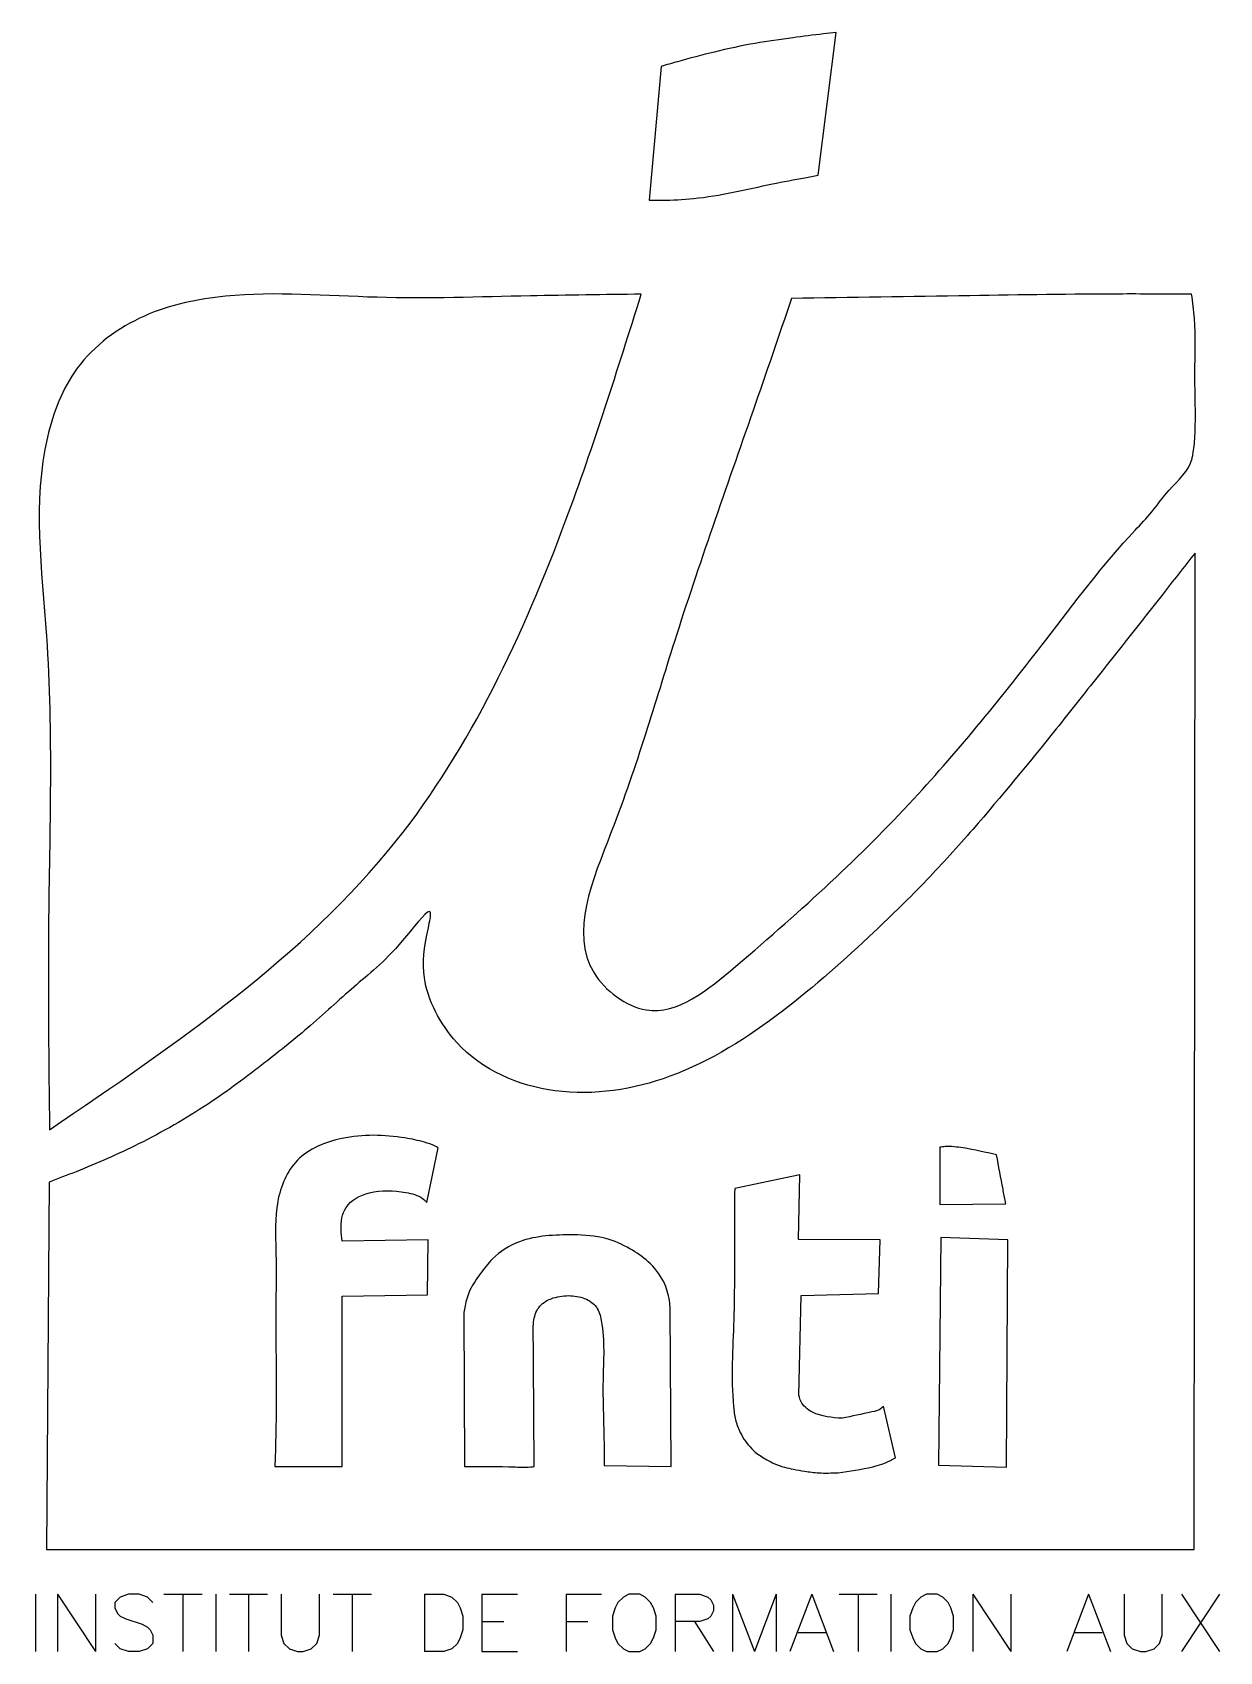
# Model space of a CAD drawing. Extents: x 49 to 303, y 136 to 481.
import ezdxf

# ---------------------------------------------------------------- set-up
doc = ezdxf.new("R2010")
doc.units = 0
doc.layers.get('0').update_dxf_attribs({"linetype": 'CONTINUOUS'})

msp = doc.modelspace()

# ---------------------------------------------------------------- linework, layer by layer
at = {"color": 7}
for points in [[(217.250493, 450.933484), (221.091857, 481.450989)], [(183.745259, 474.195079), (181.184351, 445.598257)], [(53.050476, 235.963554), (52.498645, 157.495944), (297.492309, 157.495944), (297.705722, 370.264832)], [(133.663479, 231.599543), (136.099376, 243.255682)], [(243.255701, 243.406627), (243.255701, 231.183459), (257.289685, 231.334351)], [(213.150531, 190.364178), (213.603241, 211.716979), (230.127124, 212.169681), (230.504383, 223.63831), (213.07508, 223.713769), (213.301436, 237.521394), (199.423731, 234.600897)], [(101.255942, 175.198447), (115.591731, 175.19842), (115.591731, 211.566087), (133.851, 211.867871), (134.001902, 223.63831), (115.591731, 223.3365)], [(141.596957, 208.073904), (141.703661, 175.208898)], [(171.58094, 175.422311), (185.879351, 175.208898), (185.66594, 208.820823)], [(156.642298, 175.208898), (156.466617, 197.482951)], [(233.727365, 177.071776), (231.176511, 188.126544)], [(50.165327, 147.925956), (50.165327, 135.687729)], [(54.82751, 147.925956), (54.82751, 135.687729)], [(54.82751, 147.925956), (62.986325, 135.687729)], [(62.986325, 147.925956), (62.986325, 135.687729)], [(75.224549, 146.177638), (74.059004, 147.343183), (72.310685, 147.925956), (69.979594, 147.925956), (68.231277, 147.343183), (67.065732, 146.177638), (67.065732, 145.012092), (67.648504, 143.846547), (68.231277, 143.263774), (69.396822, 142.681001), (72.893458, 141.515456), (74.059004, 140.932683), (74.641776, 140.34991), (75.224549, 139.184365), (75.224549, 137.436047), (74.059004, 136.270501), (72.310685, 135.687729), (69.979594, 135.687729), (68.231277, 136.270501), (67.065732, 137.436047)], [(77.55564, 147.925956), (85.714458, 147.925956)], [(81.635049, 147.925956), (81.635049, 135.687729)], [(88.628322, 147.925956), (88.628322, 135.687729)], [(91.542185, 147.925956), (99.701003, 147.925956)], [(95.621594, 147.925956), (95.621594, 135.687729)], [(102.614867, 147.925956), (102.614867, 139.184365), (103.19764, 137.436047), (104.363185, 136.270501), (106.111503, 135.687729), (107.277044, 135.687729), (109.025355, 136.270501), (110.190896, 137.436047), (110.773666, 139.184365), (110.773666, 147.925956)], [(113.687516, 147.925956), (121.846299, 147.925956)], [(117.766906, 147.925956), (117.766906, 135.687729)], [(133.226871, 147.925956), (133.226871, 135.687729)], [(133.226871, 147.925956), (137.30628, 147.925956), (139.054599, 147.343183), (140.220144, 146.177638), (140.802917, 145.012092), (141.38569, 143.263774), (141.38569, 140.34991), (140.802917, 138.601592), (140.220144, 137.436047), (139.054599, 136.270501), (137.30628, 135.687729), (133.226871, 135.687729)], [(145.465099, 147.925956), (145.465099, 135.687729)], [(145.465099, 147.925956), (153.041144, 147.925956)], [(163.416981, 147.925956), (163.416981, 135.687729)], [(163.416981, 147.925956), (170.993026, 147.925956)], [(186.72789, 147.925956), (186.72789, 135.687729)], [(186.72789, 147.925956), (191.972844, 147.925956), (193.721163, 147.343183), (194.303935, 146.76041), (194.886708, 145.594865), (194.886708, 144.42932), (194.303935, 143.263774), (193.721163, 142.681001), (191.972844, 142.098229), (186.72789, 142.098229)], [(198.966117, 147.925956), (198.966117, 135.687729)], [(198.966117, 147.925956), (203.628299, 135.687729)], [(208.290481, 147.925956), (203.628299, 135.687729)], [(208.290481, 147.925956), (208.290481, 135.687729)], [(215.866526, 147.925956), (211.204344, 135.687729)], [(215.866526, 147.925956), (220.528708, 135.687729)], [(221.694253, 147.925956), (229.853071, 147.925956)], [(225.773662, 147.925956), (225.773662, 135.687729)], [(232.766935, 147.925956), (232.766935, 135.687729)], [(250.250117, 147.925956), (250.250117, 135.687729)], [(250.250117, 147.925956), (258.408935, 135.687729)], [(258.408935, 147.925956), (258.408935, 135.687729)], [(274.980858, 147.925956), (270.318676, 135.687729)], [(274.980858, 147.925956), (279.64304, 135.687729)], [(282.556903, 147.925956), (282.556903, 139.184365), (283.139676, 137.436047), (284.305222, 136.270501), (286.05354, 135.687729), (287.219085, 135.687729), (288.967403, 136.270501), (290.132949, 137.436047), (290.715722, 139.184365), (290.715722, 147.925956)], [(294.795131, 147.925956), (302.953949, 135.687729)], [(302.953949, 147.925956), (294.795131, 135.687729)], [(145.465099, 142.098229), (150.12728, 142.098229)], [(163.416981, 142.098229), (168.079163, 142.098229)], [(190.807299, 142.098229), (194.886708, 135.687729)], [(212.952662, 139.767138), (218.78039, 139.767138)], [(272.066994, 139.767138), (277.894722, 139.767138)], [(145.465099, 135.687729), (153.041144, 135.687729)]]:
    msp.add_lwpolyline(points, dxfattribs=at)
for points in [[(183.745259, 474.195079)], [(179.477077, 425.537797)], [(211.566063, 424.641154)], [(243.255701, 243.406627)], [(53.050476, 235.963554)], [(243.406606, 224.091012), (242.953896, 175.500231), (257.440587, 175.047528), (257.742395, 223.63831)], [(101.255942, 175.198447)], [(176.820754, 147.925956), (175.655208, 147.343183), (174.489663, 146.177638), (173.90689, 145.012092), (173.324117, 143.263774), (173.324117, 140.34991), (173.90689, 138.601592), (174.489663, 137.436047), (175.655208, 136.270501), (176.820754, 135.687729), (179.151845, 135.687729), (180.31739, 136.270501), (181.482935, 137.436047), (182.065708, 138.601592), (182.648481, 140.34991), (182.648481, 143.263774), (182.065708, 145.012092), (181.482935, 146.177638), (180.31739, 147.343183), (179.151845, 147.925956)], [(240.34298, 147.925956), (239.177435, 147.343183), (238.011889, 146.177638), (237.429117, 145.012092), (236.846344, 143.263774), (236.846344, 140.34991), (237.429117, 138.601592), (238.011889, 137.436047), (239.177435, 136.270501), (240.34298, 135.687729), (242.674071, 135.687729), (243.839617, 136.270501), (245.005162, 137.436047), (245.587935, 138.601592), (246.170708, 140.34991), (246.170708, 143.263774), (245.587935, 145.012092), (245.005162, 146.177638), (243.839617, 147.343183), (242.674071, 147.925956)]]:
    msp.add_lwpolyline(points, close=True, dxfattribs=at)
for points, knots in [([(221.091857, 481.450989), (220.188527, 481.345151), (217.09849, 480.983112), (211.333368, 480.224745), (203.527145, 479.170489), (195.316028, 477.380235), (188.658324, 475.615761), (184.893243, 474.527035), (183.745259, 474.195079)], [0, 0, 0, 0, 2.728474, 9.333341, 17.445892, 26.34871, 34.52154, 38.106535, 38.106535, 38.106535, 38.106535]), ([(181.184351, 445.598257), (182.090255, 445.592008), (185.233424, 445.570328), (191.248828, 445.898272), (199.124567, 447.215403), (206.984426, 449.049157), (213.048219, 450.179742), (216.299281, 450.76287), (217.250493, 450.933484)], [0, 0, 0, 0, 2.7178, 9.429814, 18.040792, 26.632227, 33.642048, 36.541291, 36.541291, 36.541291, 36.541291]), ([(179.477077, 425.537797), (171.584346, 425.445965), (152.78003, 425.227176), (123.203767, 424.191957), (95.509217, 426.71014), (72.854823, 422.103723), (58.118759, 411.272619), (48.71884, 386.544142), (54.468421, 345.766689), (52.559745, 296.704036), (52.970409, 261.549037), (53.138871, 247.12778)], [0, 0, 0, 0, 23.678895, 56.414618, 88.783081, 106.587952, 124.768198, 140.776754, 183.285372, 245.440347, 288.671948, 288.671948, 288.671948, 288.671948]), ([(53.138871, 247.12778), (80.255915, 265.548081), (129.181422, 298.782624), (161.636042, 368.770688), (174.416168, 409.434854), (179.477077, 425.537797)], [0, 0, 0, 0, 96.368948, 173.872185, 224.685219, 224.685219, 224.685219, 224.685219]), ([(211.566063, 424.641154), (208.844156, 416.674154), (200.528073, 392.333052), (186.778467, 353.758921), (176.144326, 316.225438), (161.9034, 284.19796), (183.131203, 268.231395), (209.455909, 290.048747), (236.195057, 314.510837), (263.335982, 347.964606), (279.061366, 369.177731), (288.743521, 379.147731), (292.388773, 384.451051), (296.69561, 387.961884), (297.296287, 391.629838), (297.572103, 393.171985), (297.94232, 398.960758), (297.463311, 408.025539), (297.952186, 418.215425), (297.206141, 423.825072), (296.977192, 425.546574)], [0, 0, 0, 0, 25.324172, 77.371443, 120.255872, 150.528973, 164.210546, 185.45572, 237.654197, 281.741024, 311.952082, 317.263172, 323.200322, 331.521384, 332.380058, 334.282858, 336.228078, 349.749167, 361.502329, 366.706119, 366.706119, 366.706119, 366.706119]), ([(296.977192, 425.546574), (292.082847, 425.57036), (276.302074, 425.647055), (247.831514, 425.189591), (224.256289, 424.833066), (211.566063, 424.641154)], [0, 0, 0, 0, 14.682976, 47.34213, 85.417649, 85.417649, 85.417649, 85.417649]), ([(297.705722, 370.264832), (295.355708, 367.278819), (288.463109, 358.520832), (278.589005, 345.989702), (265.283807, 329.172348), (253.264733, 314.5166), (240.283697, 300.073502), (226.85934, 286.97589), (209.613323, 271.559644), (187.333688, 257.220383), (161.387636, 253.054985), (140.465675, 261.936153), (132.041119, 278.40713), (133.261269, 286.871737), (135.313231, 296.17111), (126.131607, 283.969719), (119.628974, 279.199343), (108.948392, 269.262412), (98.600093, 260.975818), (86.601047, 251.958512), (73.052603, 244.239807), (61.45179, 239.123689), (54.976495, 236.688022), (53.050476, 235.963554)], [0, 0, 0, 0, 11.399554, 33.434933, 47.861317, 75.733371, 90.280993, 106.095106, 131.959213, 159.728275, 184.410072, 207.850769, 223.282309, 233.981875, 237.29495, 244.445837, 259.395677, 272.452667, 285.044729, 299.955026, 317.177388, 331.759045, 337.932457, 337.932457, 337.932457, 337.932457]), ([(136.099376, 243.255682), (135.88354, 243.381553), (134.982422, 243.907067), (132.615312, 244.695294), (126.040854, 246.039768), (116.503243, 246.306888), (105.270957, 241.800895), (101.029193, 231.551653), (101.649793, 219.882896), (101.359003, 206.950649), (101.576058, 194.495781), (101.509288, 184.845687), (101.384376, 178.910552), (101.28355, 175.996405), (101.255942, 175.198447)], [0, 0, 0, 0, 0.748837, 3.126398, 7.422435, 20.878542, 31.454871, 41.220942, 51.705205, 66.475922, 80.011796, 89.072778, 95.425114, 97.820411, 97.820411, 97.820411, 97.820411]), ([(255.327945, 241.746657), (252.960295, 242.310905), (249.358783, 243.169201), (245.263756, 243.631982), (243.628057, 243.448415), (243.255701, 243.406627)], [0, 0, 0, 0, 7.310198, 11.119788, 12.242621, 12.242621, 12.242621, 12.242621]), ([(257.289685, 231.334351), (257.265466, 231.462898), (257.071714, 232.491274), (256.4178, 235.962043), (255.788106, 239.304265), (255.327945, 241.746657)], [0, 0, 0, 0, 0.392426, 3.139406, 10.595497, 10.595497, 10.595497, 10.595497]), ([(115.591731, 223.3365), (115.495041, 224.14672), (115.207345, 226.557477), (115.882707, 231.330809), (122.093276, 234.468366), (127.831658, 234.076182), (132.225159, 233.108783), (133.385971, 231.890734), (133.663479, 231.599543)], [0, 0, 0, 0, 2.467371, 7.341503, 13.211289, 20.992973, 24.797669, 25.99299, 25.99299, 25.99299, 25.99299]), ([(199.423731, 234.600897), (199.393636, 231.651251), (199.298252, 222.302678), (199.518253, 206.789233), (198.513694, 193.245856), (199.499253, 185.183724), (200.446447, 182.689853), (201.638688, 180.594344), (202.889257, 179.157681), (204.10622, 177.991908), (205.704347, 176.965757), (207.655198, 175.875241), (209.892729, 175.041889), (212.118839, 174.596048), (214.56006, 174.169865), (217.740574, 173.73283), (220.13594, 173.832016), (221.516511, 173.889183)], [0, 0, 0, 0, 8.848694, 28.044947, 46.564154, 49.411569, 52.300931, 54.499788, 56.611728, 57.991774, 59.539812, 62.289352, 64.689468, 66.663271, 69.090241, 72.130141, 76.265746, 76.265746, 76.265746, 76.265746]), ([(164.965256, 224.719821), (161.026887, 224.649114), (154.774255, 224.536858), (148.148114, 220.386172), (145.092776, 216.395704), (142.812454, 213.169699), (141.953939, 210.205373), (141.679564, 208.567136), (141.596957, 208.073904)], [0, 0, 0, 0, 11.58219, 18.388114, 22.499764, 26.643998, 30.129871, 31.631476, 31.631476, 31.631476, 31.631476]), ([(185.66594, 208.820823), (185.619243, 209.414928), (185.462581, 211.40805), (184.361408, 215.134443), (181.277852, 218.990095), (176.908132, 221.960009), (171.557559, 224.403665), (167.320241, 224.60688), (164.965256, 224.719821)], [0, 0, 0, 0, 1.787713, 5.997475, 11.434826, 16.197391, 21.795806, 28.799977, 28.799977, 28.799977, 28.799977]), ([(156.466617, 197.482951), (156.457518, 197.928726), (156.426267, 199.459855), (156.469918, 202.342651), (156.254318, 205.823563), (157.26303, 209.371511), (160.323865, 211.408426), (162.689154, 211.623137), (163.959606, 211.738463)], [0, 0, 0, 0, 1.337704, 4.594692, 8.638342, 11.826934, 15.102266, 18.902979, 18.902979, 18.902979, 18.902979]), ([(163.959606, 211.738463), (165.122544, 211.618493), (167.311702, 211.392658), (170.221817, 209.484184), (171.826792, 203.079726), (171.041862, 193.670675), (171.526856, 183.334469), (171.568135, 177.295579), (171.58094, 175.422311)], [0, 0, 0, 0, 3.493728, 6.576723, 9.658085, 22.493079, 34.993214, 40.614492, 40.614492, 40.614492, 40.614492]), ([(222.41276, 185.513175), (220.207207, 185.661721), (216.86222, 185.88701), (213.665883, 188.427098), (213.262205, 189.944423), (213.150531, 190.364178)], [0, 0, 0, 0, 6.527699, 9.900042, 11.189764, 11.189764, 11.189764, 11.189764]), ([(231.176511, 188.126544), (231.087728, 188.007547), (230.514215, 187.238869), (227.234216, 186.565632), (224.441963, 185.956122), (222.41276, 185.513175)], [0, 0, 0, 0, 0.441181, 2.849886, 9.255434, 9.255434, 9.255434, 9.255434]), ([(221.516511, 173.889183), (223.982783, 174.23233), (227.767978, 174.758988), (231.874449, 175.979888), (233.375789, 176.864599), (233.727365, 177.071776)], [0, 0, 0, 0, 7.476736, 11.47517, 12.697814, 12.697814, 12.697814, 12.697814]), ([(141.703661, 175.208898), (145.328872, 175.222444), (150.18008, 175.240572), (155.182946, 175.010425), (156.521151, 175.192422), (156.642298, 175.208898)], [0, 0, 0, 0, 10.892182, 14.57577, 14.942435, 14.942435, 14.942435, 14.942435])]:
    msp.add_open_spline(points, degree=3, knots=knots, dxfattribs=at)

doc.saveas('drawing.dxf')
